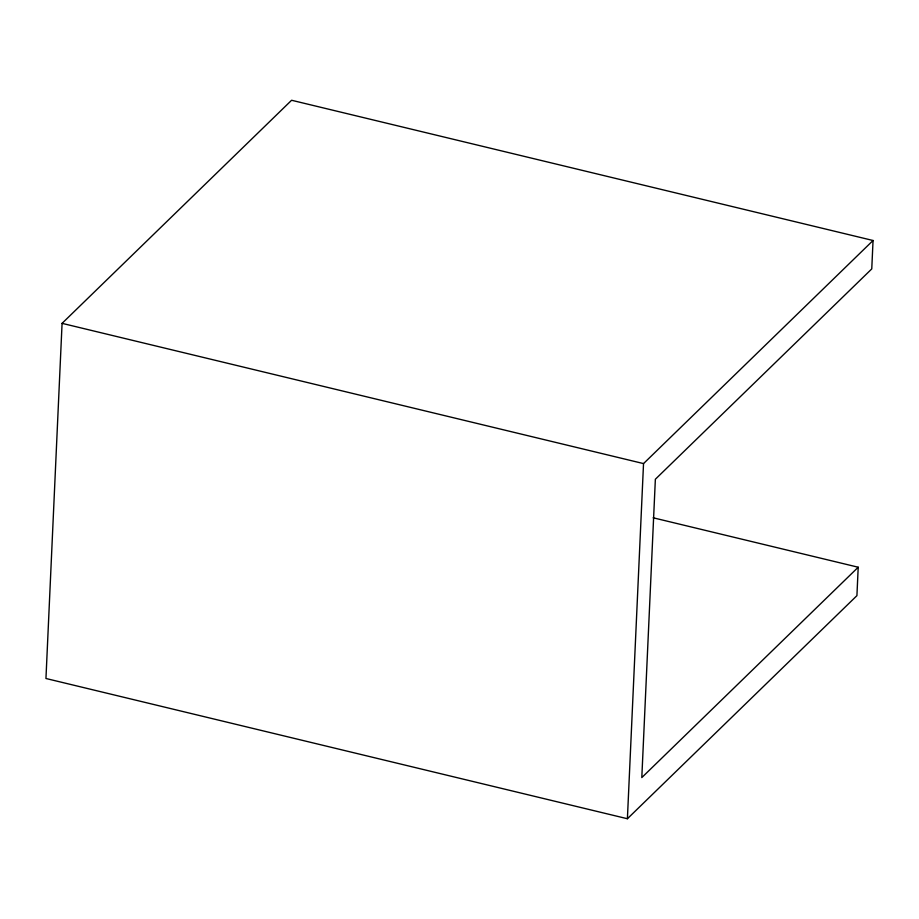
<?xml version="1.0" encoding="UTF-8"?>
<svg xmlns="http://www.w3.org/2000/svg" width="919" height="919" viewBox="0 0 919 919"><rect width="100%" height="100%" fill="white"/><g stroke="black" fill="none" stroke-linecap="round" stroke-linejoin="round"><path stroke-width="1.38" d="M858.208 567.23L641.807 777.577L655.362 479.247L871.763 268.911L873.05 240.502L291.599 100.263L62.078 323.35L45.95 678.498L627.401 818.737L856.922 595.65L858.208 567.23L653.156 517.788M627.401 818.737L643.53 463.59L873.05 240.502M62.078 323.35L643.53 463.59"/></g></svg>
